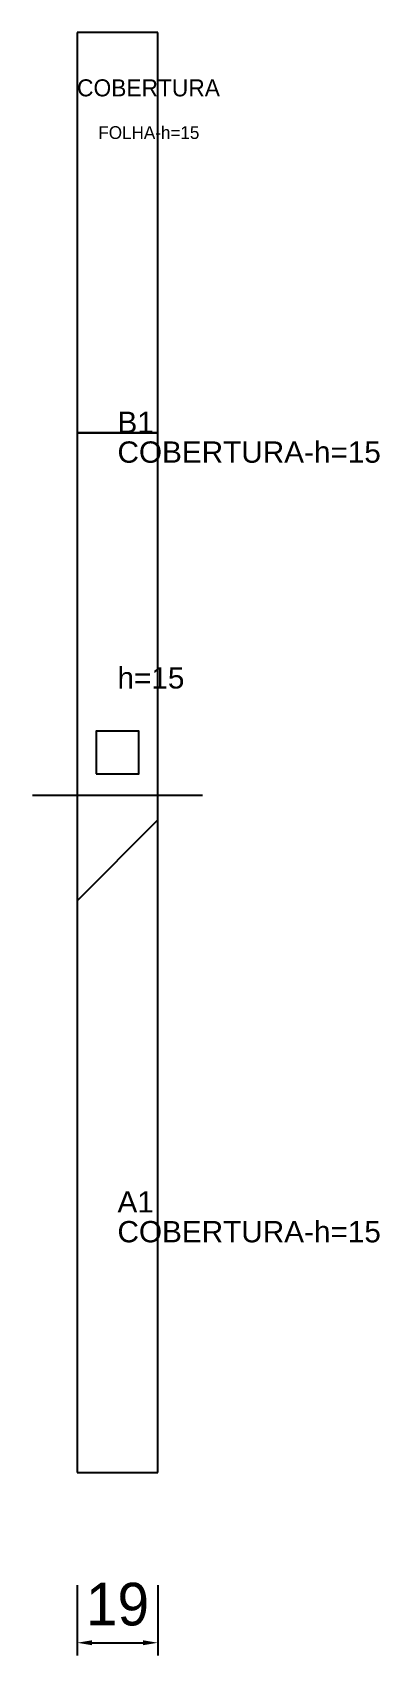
# Model space of a CAD drawing. Header units: metres. Extents: x 212 to 293, y -180 to 202.
import ezdxf

# ---------------------------------------------------------------- set-up
doc = ezdxf.new("R2010")
doc.units = ezdxf.units.M
for name, color, linetype in [('3', 3, 'CONTINUOUS'), ('AUX00', 7, 'CONTINUOUS'), ('COTA', 241, 'CONTINUOUS'), ('FOLHA', 255, 'CONTINUOUS'), ('Hachura', 251, 'CONTINUOUS'), ('NOMENCLATURA', 7, 'CONTINUOUS'), ('Nível', 160, 'CONTINUOUS'), ('Painéis', 200, 'CONTINUOUS'), ('Pilares', 5, 'CONTINUOUS'), ('SARR_2.2x7', 40, 'CONTINUOUS')]:
    doc.layers.add(name, color=color, linetype=linetype)
doc.styles.add('ARIAL', font='Arial.ttf')
doc.styles.add('STR_STANDARD', font='arial.ttf')
doc.dimstyles.new('EZ DXF', dxfattribs={"dimtxt": 10, "dimasz": 3.5, "dimexe": 3, "dimexo": 1.5, "dimgap": 1, "dimtad": 1, "dimdec": 1, "dimdsep": 46, "dimcen": 2.5, "dimazin": 3, "dimtfac": 1, "dimtmove": 0, "dimatfit": 3})

msp = doc.modelspace()

# ---------------------------------------------------------------- hatches: boundary and pattern name
at = {"layer": 'Hachura'}
h = msp.add_hatch(dxfattribs=at)
h.set_pattern_fill('ANSI31', scale=50)
h.paths.add_polyline_path([(222.2, 201.5), (222.2, -136.5), (241.2, -136.5), (241.2, 0.5), (241.2, 0.5), (241.2, 201.5)])
h = msp.add_hatch(dxfattribs=at)
h.set_pattern_fill('ANSI31', scale=50)
h.paths.add_polyline_path([(222.2, 201.5), (222.2, -136.5), (241.2, -136.5), (241.2, 0.5), (241.2, 0.5), (241.2, 201.5)])

# ---------------------------------------------------------------- linework, layer by layer
at = {"layer": '3'}
msp.add_lwpolyline([(222.2, 107.5), (241.2, 107.5)], close=True, dxfattribs=at)
msp.add_lwpolyline([(222.2, 107.5), (241.2, 107.5)], close=True, dxfattribs=at)
at = {"layer": 'Painéis', "color": 200}
for p, q in [((222.2, 201.5), (222.2, -136.5)), ((241.2, 201.5), (222.2, 201.5)), ((222.2, 201.5), (222.2, -136.5)), ((241.2, 201.5), (222.2, 201.5)), ((241.2, 0.5), (241.2, 201.5)), ((241.2, 0.5), (241.2, 201.5)), ((241.2, -136.5), (241.2, 0.5)), ((241.2, 0.5), (241.2, 0.5)), ((241.2, -136.5), (241.2, 0.5)), ((241.2, 0.5), (241.2, 0.5)), ((222.2, -136.5), (241.2, -136.5)), ((222.2, -136.5), (241.2, -136.5))]:
    msp.add_line(p, q, dxfattribs=at)
at = {"layer": 'Pilares'}
msp.add_lwpolyline([(226.7, 27.5), (236.7, 27.5), (236.7, 37.5), (226.7, 37.5)], close=True, dxfattribs=at)
msp.add_lwpolyline([(226.7, 27.5), (236.7, 27.5), (236.7, 37.5), (226.7, 37.5)], close=True, dxfattribs=at)
at = {"layer": 'SARR_2.2x7'}
msp.add_line((211.7, 22.5), (251.7, 22.5), dxfattribs=at)
msp.add_line((211.7, 22.5), (251.7, 22.5), dxfattribs=at)

# ---------------------------------------------------------------- texts
at = {"layer": '3', "style": 'STR_STANDARD'}
for s, p in [('B1', (231.7, 107.5)), ('B1', (231.7, 107.5)), ('A1', (231.7, -75.5)), ('A1', (231.7, -75.5))]:
    msp.add_text(s, height=5, dxfattribs=at).set_placement(p)
at = {"layer": 'AUX00', "style": 'STR_STANDARD'}
for p in [(231.7, 100.5), (231.7, 100.5), (231.7, -82.5), (231.7, -82.5)]:
    msp.add_text('COBERTURA-h=15', height=5, dxfattribs=at).set_placement(p)
at = {"layer": 'FOLHA'}
msp.add_text('FOLHA-h=15', height=3, dxfattribs=at).set_placement((227.2, 176.5))
msp.add_text('FOLHA-h=15', height=3, dxfattribs=at).set_placement((227.2, 176.5))
at = {"layer": 'NOMENCLATURA', "insert": (231.7, 52.5), "char_height": 5, "attachment_point": 1, "style": 'ARIAL'}
msp.add_mtext('h=15', dxfattribs=at)
msp.add_mtext('h=15', dxfattribs=at)
at = {"layer": 'Nível'}
msp.add_text('COBERTURA', height=4, dxfattribs=at).set_placement((222.2, 186.5))
msp.add_text('COBERTURA', height=4, dxfattribs=at).set_placement((222.2, 186.5))

# ---------------------------------------------------------------- dimensions: what is measured, and where the dimension line sits
at = {"layer": 'COTA'}
msp.add_linear_dim(base=(222.2, -176.5), p1=(222.2, -161.5), p2=(241.2, -161.5), dimstyle='EZ DXF', dxfattribs=at).render()
msp.add_linear_dim(base=(222.2, -176.5), p1=(222.2, -161.5), p2=(241.2, -161.5), dimstyle='EZ DXF', dxfattribs=at).render()

doc.saveas('drawing.dxf')
